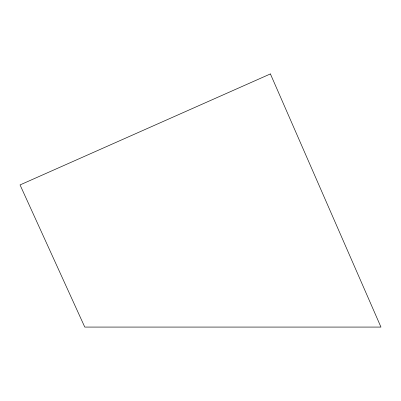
<?xml version="1.0" encoding="UTF-8"?>
<svg xmlns="http://www.w3.org/2000/svg" width="401" height="401" viewBox="0 0 401 401"><rect width="100%" height="100%" fill="white"/><g stroke="black" fill="none" stroke-linecap="round" stroke-linejoin="round"><path stroke-width="0.6" d="M270.404 73.924L20.05 184.931L84.771 327.076L380.95 327.076L270.404 73.924"/></g></svg>
